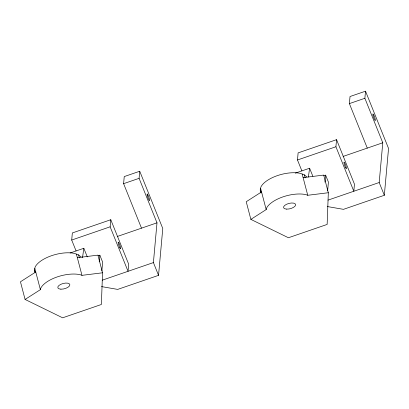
<?xml version="1.0" encoding="UTF-8"?>
<svg xmlns="http://www.w3.org/2000/svg" width="409" height="409" viewBox="0 0 409 409"><rect width="100%" height="100%" fill="white"/><g stroke="black" fill="none" stroke-linecap="round" stroke-linejoin="round"><path stroke-width="0.61" d="M77.337 257.69L97.915 255.139L102.547 272.793L101.371 304.485L62.633 317.813L25.082 299.444L20.45 281.791L35.767 271.995M303.115 177.634L323.693 175.083L328.325 192.731L327.149 224.429L288.417 237.752L250.86 219.382L246.228 201.729L261.545 191.933M76.089 250.947L71.703 240.042L72.342 232.946L110.783 219.72L128.682 264.214L128.043 271.31L110.144 226.816L110.783 219.72M101.851 270.937L102.644 262.154L99.842 255.19L98.099 255.789M141.504 228.161L123.605 183.672L124.244 176.576L139.735 171.248L162.772 228.503L158.549 275.344L117.685 289.403L101.458 286.591M158.549 275.344L153.411 262.578L156.995 222.833L139.096 178.339L139.735 171.248M301.868 170.885L297.481 159.985L298.12 152.889L336.561 139.663L354.46 184.152L353.821 191.248L335.922 146.759L336.561 139.663M327.635 190.875L328.422 182.097L325.62 175.129L323.877 175.727M367.282 148.104L349.383 103.61L350.022 96.519L365.518 91.187L388.55 148.441L384.327 195.282L343.463 209.342L327.236 206.53M384.327 195.282L379.194 182.521L382.778 142.772L364.874 98.283L365.518 91.187M99.223 261.52L99.842 255.19M324.94 182.092L325.62 175.129M82.511 257.721L83.835 248.283L70.128 252.997M308.381 177.031L309.613 168.222L295.313 173.145M35.067 272.486L34.438 270.083L35.113 267.087A24.448 10.716 -14.7 0 1 74.694 253.468L78.584 254.894L81.089 257M25.082 299.444L40.394 289.649L40.69 288.34A24.448 10.716 -14.7 0 1 80.271 274.72L81.969 275.344L102.547 272.793M261.003 193.028L260.216 190.021L260.891 187.025A24.448 10.716 -14.7 0 1 300.472 173.406L304.362 174.837L306.868 176.944M250.86 219.382L266.177 209.587L266.469 208.278A24.448 10.716 -14.7 0 1 306.05 194.664L307.747 195.282L328.325 192.731M349.383 103.61L364.874 98.283M123.605 183.672L139.096 178.339M297.481 159.985L335.922 146.759M71.703 240.042L110.144 226.816M343.12 156.417L382.778 142.772M117.342 236.474L156.995 222.833M327.992 200.134L379.194 182.521M102.214 280.196L153.411 262.578M309.613 168.222L312.849 176.259M83.835 248.283L87.301 256.893M260.216 190.021L261.162 192.665M34.438 270.083L35.384 272.726M304.362 174.837L305.155 177.838M302.169 174.029L307.747 195.282M260.599 188.329L266.177 209.587M78.584 254.894L79.372 257.895M76.391 254.091L81.969 275.344M34.821 268.391L40.394 289.649M345.36 167.281L345.032 166.499A3.523 0.532 71 0 1 344.143 162.082A3.523 0.532 71 0 1 346.254 167.107A3.523 0.532 71 0 1 345.36 167.281M119.581 247.338L119.254 246.561A3.523 0.532 71 0 1 118.365 242.143A3.523 0.532 71 0 1 120.476 247.164A3.523 0.532 71 0 1 119.581 247.338M147.204 195.257A3.523 0.532 71 0 0 149.367 200.625A3.523 0.532 71 0 0 148.452 196.095A3.523 0.532 71 0 0 147.204 195.257M372.982 115.195A3.523 0.532 71 0 0 375.145 120.563A3.523 0.532 71 0 0 374.23 116.033A3.523 0.532 71 0 0 372.982 115.195M286.683 209.122A6.217 2.725 -14.7 0 0 295.646 204.73A6.217 2.725 -14.7 0 0 286.453 204.321A6.217 2.725 -14.7 0 0 286.683 209.122M60.905 289.178A6.217 2.725 -14.7 0 0 69.862 284.792A6.217 2.725 -14.7 0 0 60.675 284.383A6.217 2.725 -14.7 0 0 60.905 289.178"/></g></svg>
